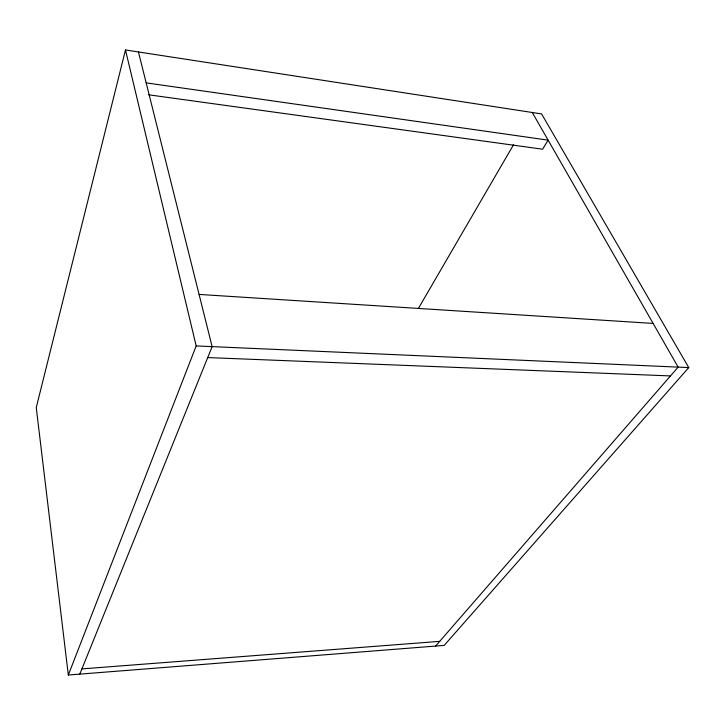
<?xml version="1.0" encoding="UTF-8"?>
<svg xmlns="http://www.w3.org/2000/svg" width="725" height="725" viewBox="0 0 725 725"><rect width="100%" height="100%" fill="white"/><g stroke="black" fill="none" stroke-linecap="round" stroke-linejoin="round"><path stroke-width="1.09" d="M125.479 49.971L36.25 407.559L68.322 675.029L444.189 645.395L688.75 367.584L541.593 113.925L125.479 49.971L196.176 345.925L68.322 675.029M79.795 674.123L212.135 346.632L138.439 51.964M418.615 308.071L513.518 144.764M435.598 646.075L678.147 367.113L532.277 112.493M81.907 668.903L439.694 641.362M207.722 357.57L670.489 375.922M196.176 345.925L688.75 367.584M199.085 294.423L653.116 323.423M148.752 94.812L542.608 149.205L548.109 140.142L146.169 82.867"/></g></svg>
